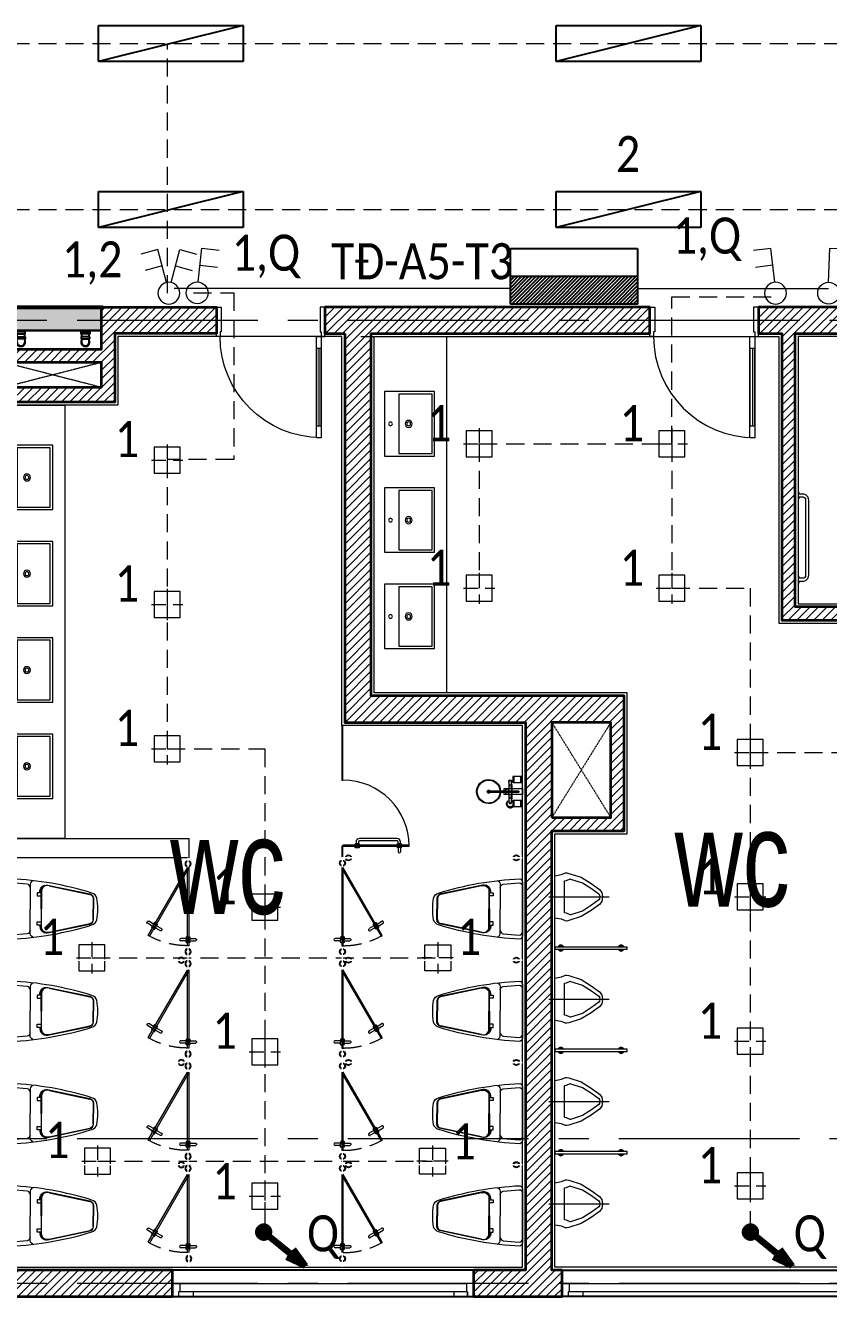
# Model space of a CAD drawing. Header units: millimetres. Extents: x 18326 to 214271, y -298828 to -198730.
# Drawn here: x 136505 to 143175, y -270690 to -260130 of the extents above; entities that cross this region are included whole.
import ezdxf
from ezdxf.enums import TextEntityAlignment as Align

# ---------------------------------------------------------------- set-up
doc = ezdxf.new("R2010")
doc.units = ezdxf.units.MM
doc.header["$LTSCALE"] = 20
doc.header["$MEASUREMENT"] = 0
for name, pattern in [('ACAD_ISO10W100', [18.5, 12, -3, 0.5, -3]), ('DASHED2', [0.375, 0.25, -0.125]), ('HIDDEN', [0.375, 0.25, -0.125]), ('xref LC GK$0$CENTER2', [1.125, 0.75, -0.125, 0.125, -0.125]), ('xref_mb.A5$0$HIDDEN', [0.375, 0.25, -0.125])]:
    doc.linetypes.add(name, pattern=pattern)
doc.layers.get('0').update_dxf_attribs({"lineweight": 0})
for name, color, linetype in [('!Cetech-TBD', 2, 'Continuous'), ('CDC-E-Note', 3, 'Continuous'), ('CETECH-E-Switch', 2, 'Continuous'), ('E-Equip', 2, 'Continuous'), ('xref_mb.A5$0$KV-Net thay 3', 251, 'Continuous')]:
    doc.layers.add(name, color=color, linetype=linetype)
for name, color, linetype, lineweight in [('0.MAU XANH- DAY DIEN', 3, 'HIDDEN', 20), ('Day dien', 6, 'ACAD_ISO10W100', 15), ('IBST-E-Chieu sang', 2, 'Continuous', 9), ('KV-Cay xanh', 78, 'Continuous', 5), ('KV-Text', 7, 'Continuous', 25), ('KV_5_HIDDEN', 125, 'HIDDEN', 9), ('KV_EX_1_TB DIEN', 55, 'Continuous', 13), ('xref LC GK$0$KV-Net truc', 251, 'xref LC GK$0$CENTER2', 9), ('xref_mb.A5$0$KV-Cat tuong', 4, 'Continuous', 35), ('xref_mb.A5$0$KV-Cat vat lieu', 11, 'Continuous', 20), ('xref_mb.A5$0$KV-Cua', 34, 'Continuous', 13), ('xref_mb.A5$0$KV-Hatch', 179, 'Continuous', 5), ('xref_mb.A5$0$KV-Net khuat', 165, 'xref_mb.A5$0$HIDDEN', 9), ('xref_mb.A5$0$KV-Net thay 1', 9, 'Continuous', 20), ('xref_mb.A5$0$KV-Noi that', 35, 'Continuous', 9)]:
    doc.layers.add(name, color=color, linetype=linetype, lineweight=lineweight)
doc.styles.add('Acud_VNTIME.SHX', font='romans1.shx', dxfattribs={"width": 0.6, "bigfont": 'vns.shx'})
doc.styles.add('uv-abc', font='calibril.ttf', dxfattribs={"width": 0.85})
doc.styles.add('VN', font='arial.ttf', dxfattribs={"width": 0.7})
doc.styles.add('xref_mb.A5$0$Standard', font='arial.ttf')
doc.dimstyles.new('2A-1.200', dxfattribs={"dimtxt": 600, "dimasz": 300, "dimexe": 300, "dimexo": 0, "dimgap": 150, "dimtad": 1, "dimdec": 0, "dimrnd": 5, "dimzin": 0, "dimdsep": 46, "dimtxsty": 'Acud_VNTIME.SHX', "dimblk": 'ARCHTICK', "dimcen": 0, "dimdle": 300, "dimclrd": 159, "dimclre": 159, "dimclrt": 7, "dimadec": 0, "dimazin": 0, "dimtfac": 1, "dimtdec": 0, "dimtix": 1, "dimtmove": 1, "dimatfit": 3, "dimldrblk": 'ARCHTICK', "dimfxl": 1, "dimtvp": 1, "dimtolj": 1, "dimtzin": 0, "dimarcsym": 0})

# ---------------------------------------------------------------- blocks, each defined once
blk = doc.blocks.new('T3RQƯ')
at = {"layer": 'KV-Text', "color": 8, "char_height": 800, "width": 7837.78, "attachment_point": 1, "style": 'VN'}
for insert in [(93821, -42554), (89632, -42616)]:
    blk.add_mtext('\\A1;\\pxqc;wc', dxfattribs=dict(at, insert=insert))
blk = doc.blocks.new('t3')
at = {"layer": 'KV-Text', "color": 8, "xscale": 0.003999999956183369, "yscale": 0.003999999956183369, "zscale": 0.003999999956183369}
blk.add_blockref('T3RQƯ', (7.351, 232.338), dxfattribs=at)
blk = doc.blocks.new('A$C37556543')
blk.add_lwpolyline([(0, -0.2), (0, 179.8), (180, 179.8), (180, -0.2)], close=True)
at = {"layer": 'KV_5_HIDDEN', "ltscale": 20}
for p, q in [((90, -18), (90, 198)), ((198, 90), (-18, 90))]:
    blk.add_line(p, q, dxfattribs=at)
blk = doc.blocks.new('pa1')
h = blk.add_hatch()
h.set_pattern_fill('ANSI31', scale=5)
h.set_pattern_definition([(45, (-100, 0), (-11.2253, 11.2253), [])])
h.paths.add_polyline_path([(400, 0), (400, 175), (-400, 175), (-400, 0)])
for p, q in [((-400, 350), (400, 350)), ((-400, 0), (-400, 350)), ((400, 350), (400, 0)), ((-400, 175), (400, 175)), ((400, 0), (-400, 0))]:
    blk.add_line(p, q)
blk = doc.blocks.new('_ARCHTICK')
at = {"color": 8, "const_width": 0.15}
blk.add_lwpolyline([(-0.5, -0.5), (0.5, 0.5)], dxfattribs=at)
blk = doc.blocks.new('Cong tac 2 - 1 chieu')
blk.add_line((50.2, 55.5), (214, 221.5))
for points in [[(214, 221.5), (298.8, 136.6)], [(132.1, 138.5), (217, 53.6)]]:
    blk.add_lwpolyline(points)
blk.add_circle((0, 0), 74.9)
blk = doc.blocks.new('*U590')
at = {"rotation": 342.5546165725297}
blk.add_blockref('Cong tac 2 - 1 chieu', (0, 0), dxfattribs=at)
blk = doc.blocks.new('*U591')
at = {"rotation": 342.5546165725297}
blk.add_blockref('Cong tac 2 - 1 chieu', (0, 0), dxfattribs=at)
blk = doc.blocks.new('Cong tac 1 - 1 chieu')
blk.add_line((50.2, 55.5), (214, 221.5))
blk.add_lwpolyline([(214, 221.5), (298.8, 136.6)])
blk.add_circle((0, 0), 74.9)
blk = doc.blocks.new('*U592')
at = {"rotation": 347.1866963750406}
blk.add_blockref('Cong tac 1 - 1 chieu', (0, 0), dxfattribs=at)
blk = doc.blocks.new('l57')
at = {"layer": '!Cetech-TBD'}
for p, q in [((-600, 150), (600, 150)), ((600, 150), (-600, -150)), ((-600, -150), (-600, 150)), ((600, 150), (600, -150)), ((600, -150), (-600, -150))]:
    blk.add_line(p, q, dxfattribs=at)
blk = doc.blocks.new('Cong tac 2 - 2 chieu')
for p, q in [((-15.8, 73.2), (-74.6, 298.8)), ((15.8, 73.2), (74.6, 298.8))]:
    blk.add_line(p, q)
for points in [[(-74.6, 298.8), (-190.5, 267.7)], [(74.6, 298.8), (190.5, 267.7)], [(-45.2, 186), (-161.1, 154.9)], [(45.2, 186), (161.1, 154.9)]]:
    blk.add_lwpolyline(points)
blk.add_circle((0, 0), 74.9)
blk = doc.blocks.new('*U593')
at = {"rotation": 304.5355579088518}
blk.add_blockref('Cong tac 2 - 2 chieu', (0, 0), dxfattribs=at)
blk = doc.blocks.new('xref LC GK$0$LC')
at = {"layer": 'xref LC GK$0$KV-Net truc', "color": 8, "ltscale": 100}
for points in [[(175587, -53750), (-10253, -53750)], [(175587, -60550), (38033, -60550)], [(175587, -61750), (-10253, -61750)]]:
    blk.add_lwpolyline(points, dxfattribs=at)
blk = doc.blocks.new('*U401')
at = {"color": 8}
for p, q in [((-110, 1240), (-110, -1140)), ((-220, 1125), (-220, -1035)), ((-180, -1035), (-180, 1125)), ((-220, -1200), (-110, -1200))]:
    blk.add_line(p, q, dxfattribs=at)
for points in [[(-220, 1300), (-110, 1300), (-110, 1240), (-110, 1240), (-110, 1240), (-180, 1240), (-180, 1250), (-220, 1250)], [(-180, 1250), (-220, 1250), (-220, 1125), (-180, 1125)], [(-180, -1035), (-220, -1035), (-220, -1150), (-180, -1150)], [(-220, -1200), (-110, -1200), (-110, -1140), (-110, -1140), (-110, -1140), (-180, -1140), (-180, -1150), (-220, -1150)]]:
    blk.add_lwpolyline(points, close=True, dxfattribs=at)
blk = doc.blocks.new('xref_mb.A5$0$A$C7e5ff1a7')
at = {"color": 8}
blk.add_line((50, 176), (-450, 176), dxfattribs=at)
for points in [[(-395, 176), (-389, 139), (-370, 114), (-301, 64), (-219, 13), (-115, -21), (-100, -24), (-89, -23), (-55, -9), (0, 0), (0, 176), (0, 352), (-55, 361), (-89, 375), (-100, 376), (-115, 372), (-219, 339), (-301, 288), (-370, 238), (-389, 213)], [(-373, 176), (-371, 159), (-364, 151), (-304, 107), (-229, 59), (-131, 28), (-128, 27), (-97, 40), (-79, 43), (-79, 176), (-79, 309), (-97, 312), (-128, 325), (-131, 324), (-229, 293), (-304, 245), (-364, 201), (-371, 192)]]:
    blk.add_lwpolyline(points, close=True, dxfattribs=at)
blk = doc.blocks.new('xref_mb.A5$0$TF2001P-Plaza')
at = {"color": 8}
for p, q in [((-0.135, -0.268), (-0.108, -0.268)), ((-0.135, -0.29), (-0.135, -0.268)), ((-0.135, -0.3), (-0.135, -0.29)), ((-0.108, -0.3), (-0.135, -0.3)), ((-0.108, -0.268), (-0.108, -0.3)), ((0, -0.3), (-0.108, -0.3)), ((0, -0.3), (0.108, -0.3)), ((0.135, -0.268), (0.108, -0.268)), ((0.108, -0.268), (0.108, -0.3)), ((0.108, -0.3), (0.135, -0.3)), ((0.135, -0.29), (0.135, -0.268)), ((0.135, -0.3), (0.135, -0.29)), ((-0.192, -0.367), (-0.121, -0.704)), ((0.192, -0.367), (0.121, -0.704)), ((-0.087, -0.732), (0, -0.732)), ((0.087, -0.732), (0, -0.732))]:
    blk.add_line(p, q, dxfattribs=at)
blk.add_lwpolyline([(0, -0.771, -0.040268), (-0.09, -0.764, -0.258276), (-0.132, -0.723, -0.063688), (-0.251, -0.047, -0.333111), (-0.223, -0.027), (0, -0.027), (0.223, -0.027, -0.333111), (0.251, -0.047, -0.063688), (0.132, -0.723, -0.258276), (0.09, -0.764, -0.040268)], format="xyb", close=True, dxfattribs=at)
for points in [[(-0.179, -0.21, -0.336831), (-0.206, -0.186), (-0.217, -0.054, -0.441423), (-0.191, -0.027, 0.007083)], [(0.179, -0.21, 0.336831), (0.206, -0.186), (0.217, -0.054, 0.441423), (0.191, -0.027, -0.007083)], [(-0.234, -0.232, -0.352862), (-0.193, -0.21), (0, -0.21)], [(0.234, -0.232, 0.352862), (0.193, -0.21), (0, -0.21)], [(-0.135, -0.29, 0.487878), (-0.199, -0.354), (-0.125, -0.705, 0.353155), (-0.087, -0.736), (0, -0.736)], [(-0.145, -0.29), (-0.145, -0.301, 0.353419), (-0.197, -0.33, -7.107355)], [(-0.192, -0.367, -0.553566), (-0.147, -0.305), (0, -0.305)], [(0.135, -0.29, -0.487878), (0.199, -0.354), (0.125, -0.705, -0.353155), (0.087, -0.736), (0, -0.736)], [(0.192, -0.367, 0.553566), (0.147, -0.305), (0, -0.305)], [(0.145, -0.29), (0.145, -0.301, -0.353419), (0.197, -0.33, 7.107355)]]:
    blk.add_lwpolyline(points, format="xyb", dxfattribs=at)
for centre, start, end in [((-0.087, -0.697), 191.9196, 269.7077), ((0.087, -0.697), 270.2923, 348.0804)]:
    blk.add_arc(centre, 0.0349, start, end, dxfattribs=at)
at = {"color": 8, "style": 'xref_mb.A5$0$Standard', "flags": 3}
blk.add_attdef('SERIAL', text='', height=0.025, dxfattribs=at).set_placement((66.659, -0.459), align=Align.CENTER)
blk = doc.blocks.new('*U402')
at = {"color": 8, "xscale": 1000, "yscale": 1000, "zscale": 1000}
blk.add_blockref('xref_mb.A5$0$TF2001P-Plaza', (0, 27), dxfattribs=at)
blk = doc.blocks.new('*U390')
at = {"layer": 'xref_mb.A5$0$KV-Cua', "color": 8}
blk.add_line((-50, 100), (-50, 740), dxfattribs=at)
for points in [[(-30, 0), (-30, 840), (-70, 840), (-70, 0)], [(-30, 100), (-70, 100), (-70, 740), (-30, 740)], [(0, -245), (-40, -245), (-40, -40), (-30, -40), (-30, 0), (0, 0)], [(-900, -245), (-860, -245), (-860, -40), (-870, -40), (-870, 0), (-900, 0)]]:
    blk.add_lwpolyline(points, close=True, dxfattribs=at)
at = {"layer": 'xref_mb.A5$0$KV-Cua', "color": 8, "ltscale": 100}
blk.add_arc((-30, 0), 840, 90, 180, dxfattribs=at)
blk = doc.blocks.new('*U391')
at = {"layer": 'xref_mb.A5$0$KV-Cua', "color": 8}
blk.add_line((50, 100), (50, 740), dxfattribs=at)
for points in [[(30, 0), (30, 840), (70, 840), (70, 0)], [(30, 100), (70, 100), (70, 740), (30, 740)], [(0, -245), (40, -245), (40, -40), (30, -40), (30, 0), (0, 0)], [(900, -245), (860, -245), (860, -40), (870, -40), (870, 0), (900, 0)]]:
    blk.add_lwpolyline(points, close=True, dxfattribs=at)
at = {"layer": 'xref_mb.A5$0$KV-Cua', "color": 8, "ltscale": 100}
blk.add_arc((30, 0), 840, 0, 90, dxfattribs=at)
blk = doc.blocks.new('*U420')
at = {"color": 8}
for p, q in [((-105, 459), (-105, 499)), ((-85, 459), (-85, 499)), ((-80, 489), (-45, 489)), ((-80, 469), (-45, 469)), ((-105, 109), (-105, 149)), ((-83, 109), (-83, 149))]:
    blk.add_line(p, q, dxfattribs=at)
for points in [[(-100, 10), (-90, 10), (-90, 560), (-100, 560)], [(-1094, 0), (-640, 0), (-640, 10), (-1094, 10)], [(-90, 0), (0, 0), (0, 10), (-90, 10)]]:
    blk.add_lwpolyline(points, close=True, dxfattribs=at)
for points in [[(-110, 489), (-125, 489, 0.414214), (-155, 459), (-155, 149, 0.414214), (-125, 119), (-110, 119)], [(-110, 469), (-125, 469, 0.414214), (-135, 459), (-135, 149, 0.414214), (-125, 139), (-110, 139)]]:
    blk.add_lwpolyline(points, format="xyb", dxfattribs=at)
for points in [[(-100, 499), (-105, 499), (-110, 494), (-110, 464), (-105, 459), (-100, 459)], [(-90, 499), (-85, 499), (-80, 494), (-80, 464), (-85, 459), (-90, 459)], [(-100, 149), (-105, 149), (-110, 144), (-110, 114), (-105, 109), (-100, 109)], [(-88, 149), (-83, 149), (-78, 144), (-78, 114), (-83, 109), (-88, 109)]]:
    blk.add_lwpolyline(points, dxfattribs=at)
at = {"color": 8, "ltscale": 0.3}
blk.add_arc((-90, 10), 550, 90, 180, dxfattribs=at)
at = {"color": 8}
blk.add_arc((-45, 479), 10, 270, 90, dxfattribs=at)
blk = doc.blocks.new('xref_mb.A5$0$sdfg323233')
at = {"color": 8}
for p, q in [((-116, 55), (-125, 55)), ((-91, 55), (-116, 55)), ((-75, 55), (-91, 55)), ((-84, 34), (-53, 34)), ((-84, 16), (-53, 16)), ((-63, 37), (-63, 34)), ((58, 37), (-63, 37)), ((-63, 16), (-63, 13)), ((58, 13), (-63, 13)), ((-49, 34), (48, 34)), ((-49, 16), (48, 16)), ((-25, 13), (-25, 37)), ((25, 37), (25, 13)), ((52, 34), (85, 34)), ((52, 16), (85, 16)), ((58, 37), (58, 34)), ((58, 16), (58, 13)), ((125, 55), (75, 55))]:
    blk.add_line(p, q, dxfattribs=at)
for points in [[(-75, 115), (-125, 115), (-125, 125), (-75, 125), (-75, 115)], [(-125, 113), (-75, 113), (-75, 45), (-79, 45)], [(-125, 49), (-125, 113)], [(25, 37), (25, 125), (-25, 125), (-25, 37)], [(125, 115), (75, 115), (75, 125), (125, 125), (125, 115)], [(75, 113), (125, 113), (125, 45), (75, 45), (75, 113)], [(-74, 16), (-76, 10), (-79, 5), (-83, 0), (-88, -3), (-93, -6), (-99, -8), (-102, -8), (-105, -8), (-111, -7), (-116, -5), (-121, -2), (-126, 2), (-129, 7), (-132, 13), (-134, 19), (-134, 25), (-134, 31), (-132, 37), (-129, 43), (-126, 48), (-121, 52), (-116, 55), (-111, 57), (-111, 57), (-105, 58), (-99, 58), (-93, 56), (-88, 53), (-83, 50), (-79, 45), (-76, 40), (-74, 34)], [(-74, 16), (-76, 11), (-79, 5), (-83, 1), (-88, -3), (-93, -5), (-99, -7), (-104, -7), (-110, -6), (-115, -4), (-120, -1), (-124, 3), (-128, 7), (-131, 13), (-132, 19), (-133, 25), (-132, 31), (-131, 37), (-128, 43), (-124, 47), (-120, 51), (-115, 54), (-110, 56), (-104, 57), (-99, 57), (-93, 55), (-88, 53), (-83, 49), (-79, 45), (-76, 39), (-74, 34)], [(-74, 16), (-77, 11), (-79, 7), (-83, 3), (-87, 0), (-92, -2), (-97, -3), (-102, -3), (-107, -2), (-112, 0), (-116, 3), (-119, 7), (-122, 12), (-124, 17), (-125, 22), (-125, 28), (-124, 33), (-122, 38), (-119, 43), (-116, 47), (-112, 50), (-107, 52), (-102, 53), (-97, 53), (-92, 52), (-87, 50), (-83, 47), (-79, 43), (-77, 39), (-74, 34)], [(-79, 45), (-125, 45), (-125, 49)], [(-85, 16), (-87, 15), (-88, 15), (-90, 14), (-92, 14), (-93, 15), (-95, 16), (-96, 17), (-98, 18), (-99, 20), (-99, 22), (-99, 24), (-99, 26), (-99, 28), (-99, 30), (-98, 32), (-96, 33), (-95, 34), (-93, 35), (-92, 36), (-90, 36), (-88, 35), (-87, 35), (-85, 34)], [(-87, 16), (-88, 16), (-90, 16), (-91, 17), (-92, 18), (-93, 19), (-94, 20), (-95, 22), (-95, 23), (-95, 25), (-95, 27), (-95, 28), (-94, 30), (-93, 31), (-92, 32), (-91, 33), (-90, 34), (-88, 34), (-87, 34)], [(-84, 34), (-87, 34)], [(-84, 16), (-87, 16)], [(-25, 13), (-25, 2)], [(-25, 2), (-25, -25), (25, -25), (25, 2)], [(25, 2), (25, 13)], [(48, 34), (48, 32), (49, 30), (49, 27), (49, 25), (49, 23), (49, 20), (48, 18), (48, 16)], [(52, 34), (52, 32), (53, 30), (53, 27), (53, 25), (53, 23), (53, 20), (52, 18), (52, 16)]]:
    blk.add_lwpolyline(points, dxfattribs=at)
at = {"color": 8, "extrusion": (0, 0, -1)}
for points in [[(53, 34), (53, 32), (54, 30), (54, 27), (54, 25), (54, 23), (54, 20), (53, 18), (53, 16)], [(49, 34), (50, 32), (50, 30), (50, 27), (51, 25), (50, 23), (50, 20), (50, 18), (49, 16)]]:
    blk.add_lwpolyline(points, dxfattribs=at)
at = {"color": 8}
blk.add_lwpolyline([(-7, 90), (-7, -155, 1), (7, -155), (7, 90, 1)], format="xyb", close=True, dxfattribs=at)
blk.add_circle((0, 0), 20, dxfattribs=at)
for centre, radius, start, end in [((-51, 32), 2.37, 37.56, 142.44), ((-51, 18), 2.37, 217.56, 322.44), ((50, 32), 2.37, 37.56, 142.44), ((50, 18), 2.37, 217.56, 322.44), ((85, 25), 14, 217.9189, 142.0811), ((85, 25), 8.63, 270, 90), ((0, -155), 100, 94.3012, 85.6988), ((0, -155), 95, 94.5281, 85.4719), ((0, -155), 12.5, 126.8699, 53.1301)]:
    blk.add_arc(centre, radius, start, end, dxfattribs=at)
blk = doc.blocks.new('xref_mb.A5$0$qẻg4656u67')
at = {"color": 8}
for points in [[(267, 395), (267, -20), (-268, -20), (-268, 395)], [(247, 275), (247, 0), (-247, 0), (-247, 275)]]:
    blk.add_lwpolyline(points, close=True, dxfattribs=at)
for centre, radius in [((0, 345), 15.9), ((0, 194), 29.2), ((0, 194), 15.9)]:
    blk.add_circle(centre, radius, dxfattribs=at)
blk = doc.blocks.new('xref_mb.A5$0$HCC')
at = {"layer": 'xref_mb.A5$0$KV-Hatch'}
h = blk.add_hatch(color=8, dxfattribs=at)
h.dxf.hatch_style = 1
h.paths.add_polyline_path([(401, -199), (401, -15), (-397, -15), (-397, -199)])
at = {"layer": 'xref_mb.A5$0$KV-Net thay 3', "color": 8}
for p, q in [((-397, -5, 0), (-397, -198, 0)), ((-397, -15, 0), (401, -15, 0)), ((395, -15), (396, -15)), ((-298, -200), (-298, -211, 0)), ((-236, -200, 0), (-236, -211, 0)), ((237, -200, 0), (237, -211, 0)), ((299, -200), (299, -211, 0)), ((-303, -268, 0), (-303, -252, 0)), ((-303, -252, 0), (-231, -252, 0)), ((-235, -268, 0), (-303, -268, 0)), ((-300, -295, 0), (-300, -268, 0)), ((-298, -252, 0), (-298, -227, 0)), ((-236, -227, 0), (-236, -252, 0)), ((-231, -268, 0), (-235, -268, 0)), ((-235, -268, 0), (-235, -295, 0)), ((-231, -252, 0), (-231, -268, 0)), ((304, -252, 0), (232, -252, 0)), ((232, -252, 0), (232, -268, 0)), ((232, -268, 0), (235, -268, 0)), ((235, -268, 0), (304, -268, 0)), ((235, -268, 0), (235, -295, 0)), ((237, -227, 0), (237, -252, 0)), ((299, -252, 0), (299, -227, 0)), ((300, -295, 0), (300, -268, 0)), ((304, -268, 0), (304, -252, 0))]:
    blk.add_line(p, q, dxfattribs=at)
at = {"layer": 'xref_mb.A5$0$KV-Net thay 3', "color": 8, "elevation": 0}
for points in [[(-389, -15), (-390, -15), (-390, 0), (-407, 0), (-407, -5), (-408, -5), (-408, 0), (-389, 0)], [(393, -15), (393, -15), (393, 0), (411, 0), (411, -5), (412, -5), (412, 0), (393, 0)], [(-303, -211), (-303, -227), (-231, -227), (-231, -211)], [(304, -211), (304, -227), (232, -227), (232, -211)]]:
    blk.add_lwpolyline(points, close=True, dxfattribs=at)
for points in [[(387, -15), (387, 0), (-383, 0), (-383, -15)], [(396, -15), (396, -5), (401, -5), (401, -199), (-397, -199), (-397, -5), (-392, -5), (-392, -15), (-391, -15), (-391, -5), (-398, -5), (-398, -200), (402, -200), (402, -5), (395, -5), (395, -15)]]:
    blk.add_lwpolyline(points, dxfattribs=at)
at = {"layer": 'xref_mb.A5$0$KV-Net thay 3', "color": 8}
for centre, radius, start, end in [((-267, -295, 0), 35.7, 155.38, 24.62), ((-267, -295, 0), 32.5, 180, 0), ((268, -295, 0), 35.7, 155.38, 24.62), ((268, -295, 0), 32.5, 180, 0)]:
    blk.add_arc(centre, radius, start, end, dxfattribs=at)
blk = doc.blocks.new('*U416')
at = {"color": 8, "ltscale": 30}
blk.add_lwpolyline([(-9, 0), (9, 0), (9, 600), (-9, 600)], close=True, dxfattribs=at)
for centre, radius, start, end in [((0, 550), 25, 111.1002, 248.8998), ((0, 550), 20, 116.7437, 243.2563), ((0, 550), 25, 291.1002, 68.8998), ((0, 550), 20, 296.7437, 63.2563), ((0, 50), 25, 111.1002, 248.8998), ((0, 50), 20, 116.7437, 243.2563), ((0, 50), 25, 291.1002, 68.8998), ((0, 50), 20, 296.7437, 63.2563)]:
    blk.add_arc(centre, radius, start, end, dxfattribs=at)
blk = doc.blocks.new('*U415')
at = {"color": 8}
for centre, radius in [((0, 1444), 25), ((0, 1444), 20), ((0, 50), 25), ((0, 50), 20)]:
    blk.add_circle(centre, radius, dxfattribs=at)
blk.add_wipeout([(-6, 0), (6, 0), (6, 1494), (-6, 1494)], dxfattribs=at)
blk = doc.blocks.new('xref_mb.A5$0$amennity axis B-M$0$toiletdoor')
at = {"layer": 'xref_mb.A5$0$KV-Noi that', "color": 8, "linetype": 'ByBlock', "ltscale": 30}
for p, q in [((470, 296), (447, 336)), ((487, 306), (464, 346)), ((485, 270), (508, 230)), ((502, 280), (525, 240)), ((575, 15), (575, 19)), ((575, 15), (625, 15)), ((575, 3), (625, 3)), ((575, 3), (575, -1)), ((580, 24), (600, 24)), ((591, 24), (591, 70)), ((620, 24), (600, 24)), ((609, 24), (609, 70)), ((625, 15), (625, 19)), ((625, 3), (625, -1)), ((580, -6), (600, -6)), ((591, -6), (591, -52)), ((620, -6), (600, -6)), ((609, -6), (609, -52))]:
    blk.add_line(p, q, dxfattribs=at)
at = {"layer": 'xref_mb.A5$0$KV-Noi that', "color": 8, "ltscale": 30}
for points in [[(8, 5), (570, 330), (564, 340), (2, 15)], [(0, 3), (650, 3), (650, 15), (0, 15)]]:
    blk.add_lwpolyline(points, close=True, dxfattribs=at)
at = {"layer": 'xref_mb.A5$0$KV-Noi that', "color": 8, "linetype": 'ByBlock', "ltscale": 30}
for points in [[(461, 281), (459, 284, -0.414214), (461, 291), (479, 301)], [(461, 281), (505, 306), (503, 309, 0.414214), (496, 311), (479, 301)], [(467, 271), (511, 296), (513, 292, -0.414214), (511, 285), (494, 275)], [(467, 271), (469, 267, 0.414214), (476, 265), (494, 275)]]:
    blk.add_lwpolyline(points, format="xyb", dxfattribs=at)
for centre, start, end in [((456, 341), 32.8995, 207.1005), ((517, 235), 212.8995, 27.1005)]:
    blk.add_arc(centre, 10, start, end, dxfattribs=at)
at = {"layer": 'xref_mb.A5$0$KV-Noi that', "color": 8, "linetype": 'xref_mb.A5$0$HIDDEN', "ltscale": 30}
blk.add_arc((0, 18), 650, 0.0012, 29.7321, dxfattribs=at)
at = {"layer": 'xref_mb.A5$0$KV-Noi that', "color": 8, "linetype": 'ByBlock', "ltscale": 30, "extrusion": (0, 0, -1)}
for centre, major_axis, start_param, end_param in [((580, 19), (3.54, 3.54), 3.926991, 5.497787), ((600, 70), (-6.72, 6.72), 5.497787, 8.63938), ((620, 19), (-3.54, 3.54), 0.785398, 2.356194)]:
    blk.add_ellipse(centre, major_axis=major_axis, ratio=1, start_param=start_param, end_param=end_param, dxfattribs=at)
at = {"layer": 'xref_mb.A5$0$KV-Noi that', "color": 8, "linetype": 'ByBlock', "ltscale": 30}
for centre, major_axis, start_param, end_param in [((580, -1), (3.54, 3.54), 2.356194, 3.926991), ((600, -52), (-6.72, 6.72), 0.785398, 3.926991), ((620, -1), (3.54, 3.54), 3.926991, 5.497787)]:
    blk.add_ellipse(centre, major_axis=major_axis, ratio=1, start_param=start_param, end_param=end_param, dxfattribs=at)
blk = doc.blocks.new('*U418')
at = {"color": 8}
for centre, radius in [((0, 150), 25), ((0, 150), 20), ((0, 50), 25), ((0, 50), 20)]:
    blk.add_circle(centre, radius, dxfattribs=at)
blk.add_wipeout([(-6, 0), (6, 0), (6, 200), (-6, 200)], dxfattribs=at)
blk = doc.blocks.new('*U417')
at = {"color": 8}
for radius in [25, 20]:
    blk.add_circle((0, 50), radius, dxfattribs=at)
blk.add_wipeout([(-6, 0), (6, 0), (6, 120), (-6, 120)], dxfattribs=at)
blk = doc.blocks.new('*U419')
at = {"color": 8}
for radius in [25, 20]:
    blk.add_circle((0, 50), radius, dxfattribs=at)
blk.add_wipeout([(-6, 0), (6, 0), (6, 86), (-6, 86)], dxfattribs=at)
blk = doc.blocks.new('*U421')
at = {"color": 8}
for radius in [25, 20]:
    blk.add_circle((0, 50), radius, dxfattribs=at)
blk.add_wipeout([(-6, 0), (6, 0), (6, 80), (-6, 80)], dxfattribs=at)
blk = doc.blocks.new('xref_mb.A5$0$Module WC2')
at = {"layer": 'xref_mb.A5$0$KV-Hatch'}
h = blk.add_hatch(dxfattribs=at)
h.set_pattern_fill('ANSI31', color=8, scale=400)
h.set_pattern_definition([(45, (-135971.89, 270704.975), (-35.355339, 35.355339), [])])
h.paths.add_polyline_path([(4255, 15), (4990, 15), (4990, 235), (4905, 235), (4905, 3885), (5505, 3885), (5505, 5005), (3405, 5005), (3405, 8015), (5720, 8015), (5720, 8235), (3020, 8235), (3020, 8015), (3185, 8015), (3185, 4785), (4685, 4785), (4685, 235), (4255, 235)])
h.paths.add_polyline_path([(4905, 4785), (5395, 4785), (5395, 3995), (4905, 3995)], flags=16)
h.paths.add_polyline_path([(235, 615), (15, 615), (15, 7635), (365, 7635), (365, 7570), (1165, 7570), (1165, 7775), (365, 7775), (365, 7885), (1165, 7885), (1165, 8235), (2120, 8235), (2120, 8015), (1275, 8015), (1275, 7445), (235, 7445)])
h.paths.add_polyline_path([(1755, 235), (365, 235), (365, 15), (1755, 15)])
h.paths.add_polyline_path([(8950, 235), (7490, 235), (7490, 15), (8950, 15)])
h.paths.add_polyline_path([(8950, 8015), (8950, 8235), (8570, 8235), (8570, 8015)], flags=17)
h.paths.add_polyline_path([(9235, 3175), (9125, 3175), (9125, 5075), (9235, 5075), (9235, 7635), (9015, 7635), (9015, 5745), (6925, 5745), (6925, 8015), (7370, 8015), (7370, 8235), (6620, 8235), (6620, 8015), (6815, 8015), (6815, 5635), (9015, 5635), (9015, 615), (9235, 615)])
at = {"layer": 'xref_mb.A5$0$KV-Cat tuong', "color": 8}
for points in [[(235, 615), (15, 615), (15, 7635), (365, 7635), (365, 7570), (1165, 7570), (1165, 7775), (365, 7775), (365, 7885), (1165, 7885), (1165, 8235), (2120, 8235), (2120, 8015), (1275, 8015), (1275, 7445), (235, 7445), (235, 615)], [(3185, 8015), (3185, 4785), (4685, 4785), (4685, 235), (4255, 235), (4255, 15), (4990, 15), (4990, 235), (4905, 235), (4905, 3885), (5505, 3885), (5505, 5005), (3405, 5005), (3405, 8015), (5720, 8015), (5720, 8235), (3020, 8235), (3020, 8015), (3185, 8015)]]:
    blk.add_lwpolyline(points, dxfattribs=at)
for points in [[(9235, 3175), (9125, 3175), (9125, 5075), (9235, 5075), (9235, 7635), (9015, 7635), (9015, 5745), (6925, 5745), (6925, 8015), (7370, 8015), (7370, 8235), (6620, 8235), (6620, 8015), (6815, 8015), (6815, 5635), (9015, 5635), (9015, 615), (9235, 615)], [(4905, 3995), (5395, 3995), (5395, 4785), (4905, 4785)], [(1755, 235), (365, 235), (365, 15), (1755, 15)]]:
    blk.add_lwpolyline(points, close=True, dxfattribs=at)
at = {"layer": 'xref_mb.A5$0$KV-Cat vat lieu', "color": 8}
blk.add_lwpolyline([(390, 260), (4660, 260), (4660, 4760), (3160, 4760), (3160, 7990), (1300, 7990), (1300, 7420), (260, 7420), (260, 640), (390, 640), (390, 260)], dxfattribs=at)
blk.add_lwpolyline([(8990, 7610), (8925, 7610), (8925, 7990), (6950, 7990), (6950, 5770), (8990, 5770)], close=True, dxfattribs=at)
at = {"layer": 'xref_mb.A5$0$KV-Net khuat', "color": 8}
for points in [[(1165, 7775), (365, 7570), (365, 7775), (1165, 7570)], [(5395, 4785), (4905, 3995), (5395, 3995), (4905, 4785)]]:
    blk.add_lwpolyline(points, close=True, dxfattribs=at)
at = {"layer": 'xref_mb.A5$0$KV-Net thay 1', "color": 8}
blk.add_lwpolyline([(260, 3820), (1890, 3820), (1890, 3660), (260, 3660)], dxfattribs=at)
at = {"layer": 'xref_mb.A5$0$KV-Net thay 3', "color": 8}
blk.add_lwpolyline([(4990, 235), (7490, 235), (7490, 15), (4990, 15)], close=True, dxfattribs=at)
at = {"layer": 'xref_mb.A5$0$KV-Noi that', "color": 8}
blk.add_lwpolyline([(3320, 7990), (3810, 7990)], dxfattribs=at)
for points in [[(3430, 5030), (3430, 7990), (4030, 7990), (4030, 5030)], [(260, 3820), (260, 7420), (860, 7420), (860, 3820)]]:
    blk.add_lwpolyline(points, close=True, dxfattribs=at)
blk.add_lwpolyline([(7012, 6008, -0.414214), (6988, 5982), (6960, 5982), (6960, 5995), (6950, 5995), (6950, 5945), (6960, 5945), (6960, 5958), (6988, 5958, 0.414214), (7038, 6008), (7038, 6632, 0.414214), (6988, 6682), (6960, 6682), (6960, 6695), (6950, 6695), (6950, 6645), (6960, 6645), (6960, 6658), (6988, 6658, -0.414214), (7012, 6632)], format="xyb", close=True, dxfattribs=at)
at = {"layer": 'xref_mb.A5$0$KV-Cat tuong', "color": 8}
blk.add_blockref('xref_mb.A5$0$HCC', (763, 8240), dxfattribs=at)
at = {"layer": 'xref_mb.A5$0$KV-Cua', "color": 8, "xscale": -1, "rotation": 180}
blk.add_blockref('*U390', (3020, 7990), dxfattribs=at)
at = {"layer": 'xref_mb.A5$0$KV-Cua', "color": 8}
for name, p, rotation in [('*U391', (6620, 7990), 180), ('*U401', (3055, 235), 90), ('*U401', (6290, 235), 90)]:
    blk.add_blockref(name, p, dxfattribs=dict(at, rotation=rotation))
at = {"layer": 'xref_mb.A5$0$KV-Noi that', "color": 8}
for name, p, xscale, rotation in [('xref_mb.A5$0$qẻg4656u67', (3910, 7265), -1.000000000000003, 90), ('xref_mb.A5$0$qẻg4656u67', (740, 6820), -1.000000000000009, 90), ('xref_mb.A5$0$qẻg4656u67', (3910, 6465), -1.000000000000003, 90), ('xref_mb.A5$0$qẻg4656u67', (740, 6020), -1.000000000000009, 90), ('xref_mb.A5$0$qẻg4656u67', (3910, 5665), -1.000000000000003, 90), ('xref_mb.A5$0$qẻg4656u67', (740, 5220), -1.000000000000009, 90), ('xref_mb.A5$0$qẻg4656u67', (740, 4420), -1.000000000000009, 90), ('xref_mb.A5$0$sdfg323233', (4535, 4210), -1, 270), ('*U402', (390, 3235), -1.000000000000005, 90), ('*U402', (390, 2385), -1.000000000000005, 90), ('*U402', (390, 1535), -1.000000000000005, 90), ('xref_mb.A5$0$amennity axis B-M$0$toiletdoor', (1893, 1030), -1, 89.99999279628493), ('*U402', (390, 685), -1.000000000000007, 90)]:
    blk.add_blockref(name, p, dxfattribs=dict(at, xscale=xscale, rotation=rotation))
for name, p, rotation in [('*U420', (3160, 3666), 270), ('*U402', (4660, 3235), 270), ('*U416', (4930, 2910), 270), ('*U402', (4660, 2385), 270), ('*U416', (4930, 2060), 270), ('*U402', (4660, 1535), 270), ('*U416', (4930, 1210), 270), ('xref_mb.A5$0$amennity axis B-M$0$toiletdoor', (3157, 1030), 270.0000072037151), ('*U402', (4660, 685), 270)]:
    blk.add_blockref(name, p, dxfattribs=dict(at, rotation=rotation))
at = {"layer": 'xref_mb.A5$0$KV-Noi that', "color": 8, "xscale": -1}
for p in [(4930, 3159), (4930, 2309), (4930, 1459), (4930, 609)]:
    blk.add_blockref('xref_mb.A5$0$A$C7e5ff1a7', p, dxfattribs=at)
at = {"layer": 'xref_mb.A5$0$KV-Noi that', "color": 8}
for name, p, rotation in [('*U415', (4660, 3660), 90), ('*U415', (4660, 2810), 90), ('*U415', (4660, 1960), 90), ('*U415', (4660, 1110), 90), ('*U417', (3166, 380), 180)]:
    blk.add_blockref(name, p, dxfattribs=dict(at, rotation=rotation))
at = {"layer": 'xref_mb.A5$0$KV-Noi that', "color": 8, "xscale": -1}
for name, p, rotation in [('*U415', (384, 2810), 270), ('*U415', (384, 1960), 270), ('*U415', (384, 1110), 270), ('*U417', (1890, 380), 180)]:
    blk.add_blockref(name, p, dxfattribs=dict(at, rotation=rotation))
at = {"layer": 'xref_mb.A5$0$KV-Cat vat lieu', "color": 8}
blk.add_lwpolyline([(3430, 7990), (6790, 7990), (6790, 5610), (8990, 5610), (8990, 640), (8925, 640), (8925, 260), (4930, 260), (4930, 3860), (5530, 3860), (5530, 5030), (3430, 5030)], close=True, dxfattribs=at)
at = {"layer": 'xref_mb.A5$0$KV-Net thay 3', "color": 8}
blk.add_lwpolyline([(4255, 235), (1755, 235), (1755, 15), (4255, 15)], close=True, dxfattribs=at)
at = {"layer": 'xref_mb.A5$0$KV-Noi that', "color": 8, "xscale": -1}
blk.add_blockref('*U418', (1884, 1030), dxfattribs=at)
at = {"layer": 'xref_mb.A5$0$KV-Noi that', "color": 8}
blk.add_blockref('*U418', (3166, 1030), dxfattribs=at)
at = {"layer": 'xref_mb.A5$0$KV-Noi that', "color": 8, "xscale": -1, "rotation": 89.99999279628493}
blk.add_blockref('xref_mb.A5$0$amennity axis B-M$0$toiletdoor', (1893, 1880), dxfattribs=at)
at = {"layer": 'xref_mb.A5$0$KV-Noi that', "color": 8, "rotation": 270.0000072037151}
blk.add_blockref('xref_mb.A5$0$amennity axis B-M$0$toiletdoor', (3157, 1880), dxfattribs=at)
at = {"layer": 'xref_mb.A5$0$KV-Noi that', "color": 8, "xscale": -1}
blk.add_blockref('*U418', (1884, 1880), dxfattribs=at)
at = {"layer": 'xref_mb.A5$0$KV-Noi that', "color": 8}
blk.add_blockref('*U418', (3166, 1880), dxfattribs=at)
at = {"layer": 'xref_mb.A5$0$KV-Noi that', "color": 8, "xscale": -1, "rotation": 89.99999279628493}
blk.add_blockref('xref_mb.A5$0$amennity axis B-M$0$toiletdoor', (1893, 2730), dxfattribs=at)
at = {"layer": 'xref_mb.A5$0$KV-Noi that', "color": 8, "rotation": 270.0000072037151}
blk.add_blockref('xref_mb.A5$0$amennity axis B-M$0$toiletdoor', (3157, 2730), dxfattribs=at)
at = {"layer": 'xref_mb.A5$0$KV-Noi that', "color": 8, "xscale": -1}
blk.add_blockref('*U418', (1884, 2730), dxfattribs=at)
at = {"layer": 'xref_mb.A5$0$KV-Noi that', "color": 8}
blk.add_blockref('*U418', (3166, 2730), dxfattribs=at)
at = {"layer": 'xref_mb.A5$0$KV-Noi that', "color": 8, "xscale": -1, "rotation": 89.99999279628493}
blk.add_blockref('xref_mb.A5$0$amennity axis B-M$0$toiletdoor', (1893, 3580), dxfattribs=at)
at = {"layer": 'xref_mb.A5$0$KV-Noi that', "color": 8, "rotation": 270.0000072037151}
blk.add_blockref('xref_mb.A5$0$amennity axis B-M$0$toiletdoor', (3157, 3580), dxfattribs=at)
at = {"layer": 'xref_mb.A5$0$KV-Noi that', "color": 8, "xscale": -1, "rotation": 180}
blk.add_blockref('*U421', (1884, 3660), dxfattribs=at)
at = {"layer": 'xref_mb.A5$0$KV-Noi that', "color": 8, "rotation": 180}
blk.add_blockref('*U419', (3166, 3666), dxfattribs=at)
blk = doc.blocks.new('A$C10FC100E')
at = {"layer": 'Day dien', "ltscale": 1500}
h = blk.add_hatch(dxfattribs=at)
h.set_pattern_fill('ANSI31', color=4, scale=0.9, angle=-60.3206)
h.set_pattern_definition([(344.6794427913, (-2553793.08844, 617733.8867), (0.0297246495906, 0.1085020516245), [])])
edge = h.paths.add_edge_path()
edge.add_arc((9, -7), 80.5, 0, 360)
at = {"layer": 'Day dien', "color": 4, "ltscale": 1500}
blk.add_circle((9, -7), 80.5, dxfattribs=at)
blk.add_leader([(413, -367), (0, 0)], dimstyle='2A-1.200', override={"dimasz": 200, "dimgap": 150, "dimtad": 0, "dimclrd": 4, "dimclre": 9, "dimldrblk": 'Open30', "dimfxl": 0.918635, "dimfxlon": 1, "dimtfill": 1, "dimlwd": 200, "dimarcsym": 2}, dxfattribs=at)

msp = doc.modelspace()

# ---------------------------------------------------------------- linework, layer by layer
at = {"layer": '0.MAU XANH- DAY DIEN', "linetype": 'DASHED2', "ltscale": 30}
for points in [[(133913, -260280), (194727, -260280)], [(137686, -262354), (137686, -260280)], [(133913, -261660), (194727, -261660)], [(137901, -262352), (138235, -262352), (138235, -263737), (137682, -263737)], [(141874, -263606), (141874, -262385), (142703, -262385)], [(140274, -263606), (141874, -263606), (141874, -264806), (142524, -264806), (142524, -270143)], [(140274, -263606), (140274, -264806)], [(137682, -263741), (137682, -266141), (138493, -266141), (138493, -270119)], [(142524, -266169), (144124, -266169), (144124, -269769)], [(137058, -267876), (139929, -267876)], [(137103, -269564), (139885, -269564)]]:
    msp.add_lwpolyline(points, dxfattribs=at)
at = {"layer": '0.MAU XANH- DAY DIEN', "linetype": 'ByBlock', "ltscale": 30}
for points in [[(137741, -262313), (140533, -262313)], [(141589, -262315), (143174, -262315)]]:
    msp.add_lwpolyline(points, dxfattribs=at)

# ---------------------------------------------------------------- block references
at = {"xscale": 0.9999811998533592, "yscale": 0.9999811998533592, "zscale": 0.9999811998533592}
for p in [(137713, -260280), (141514, -260280), (137713, -261660), (141514, -261660)]:
    msp.add_blockref('l57', p, dxfattribs=at)
at = {"layer": 'CETECH-E-Switch', "xscale": -0.8192, "yscale": 0.8192000000000002, "zscale": 0.8192000000000002, "rotation": 99.26828090855388}
for p in [(138478, -270148), (142520, -270148)]:
    msp.add_blockref('A$C10FC100E', p, dxfattribs=at)
at = {"layer": 'E-Equip', "xscale": 1.32, "yscale": 1.32, "zscale": 1.32}
msp.add_blockref('pa1', (141061, -262445), dxfattribs=at)
at = {"layer": 'IBST-E-Chieu sang', "yscale": 1.212631576989025, "zscale": 1.212631576989025}
for name, p, xscale, rotation in [('*U593', (137696, -262354), -1.212631576989025, 304.5355579088518), ('*U590', (137932, -262352), 1.212631576989025, 55.46444209114816), ('*U591', (142735, -262354), -1.212631576989025, 304.5355579088518), ('*U592', (143176, -262354), 1.212631576989025, 55.46444209114816)]:
    msp.add_blockref(name, p, dxfattribs=dict(at, xscale=xscale, rotation=rotation))
at = {"layer": 'KV-Cay xanh', "color": 8, "xscale": 250, "yscale": 250, "zscale": 250}
msp.add_blockref('t3', (42797, -282180), dxfattribs=at)
at = {"layer": 'KV_EX_1_TB DIEN', "yscale": 1.199997055227868, "zscale": 1.199997055227868}
for p, xscale, rotation in [((140166, -263714), -1.199997055227868, 270), ((141766, -263714), -1.199997055227868, 270), ((137574, -263849), -1.199997055227868, 270), ((140166, -264914), -1.199997055227868, 270), ((141766, -264914), -1.199997055227868, 270), ((137574, -265049), -1.199997055227868, 270), ((137574, -266249), -1.199997055227868, 270), ((142416, -266277), -1.199997055227868, 270), ((142416, -267477), -1.199997055227868, 270), ((138386, -267564), -1.199997055227868, 270), ((136950, -267984), -1.199997055227868, 270), ((140037, -267984), 1.199997055227868, 90.00000000000001), ((138386, -268764), -1.199997055227868, 270), ((142416, -268677), -1.199997055227868, 270), ((136995, -269672), -1.199997055227868, 270), ((139993, -269672), 1.199997055227868, 90.00000000000001), ((142416, -269877), -1.199997055227868, 270), ((138386, -269964), -1.199997055227868, 270)]:
    msp.add_blockref('A$C37556543', p, dxfattribs=dict(at, xscale=xscale, rotation=rotation))
at = {"layer": 'xref LC GK$0$KV-Net truc', "color": 8}
msp.add_blockref('xref LC GK$0$LC', (30347, -208830), dxfattribs=at)

# ---------------------------------------------------------------- texts
at = {"layer": 'CDC-E-Note', "style": 'uv-abc', "width": 0.85}
for s, p in [('2', (141409, -261199)), ('1,Q', (141881, -261876)), ('1,Q', (138219, -262018)), ('1,2', (136809, -262074)), ('TĐ-A5-T3', (139043, -262089)), ('1', (139841, -263435)), ('1', (141441, -263435)), ('1', (137248, -263566)), ('1', (139841, -264635)), ('1', (141441, -264635)), ('1', (137248, -264766)), ('1', (137248, -265966)), ('1', (142090, -265998)), ('1', (142090, -267198)), ('1', (138059, -267281)), ('1', (136625, -267701)), ('1', (140089, -267701)), ('1', (142090, -268398)), ('1', (138060, -268481)), ('1', (136669, -269389)), ('1', (140045, -269401)), ('1', (142090, -269598)), ('1', (138059, -269731)), ('Q', (138843, -270165)), ('Q', (142885, -270165))]:
    msp.add_text(s, height=300, dxfattribs=at).set_placement(p, align=Align.MIDDLE_LEFT)

# ---------------------------------------------------------------- next in the draw order: block references
at = {"layer": 'xref_mb.A5$0$KV-Net thay 1', "color": 8}
msp.add_blockref('xref_mb.A5$0$Module WC2', (135972, -270705), dxfattribs=at)

doc.saveas('drawing.dxf')
